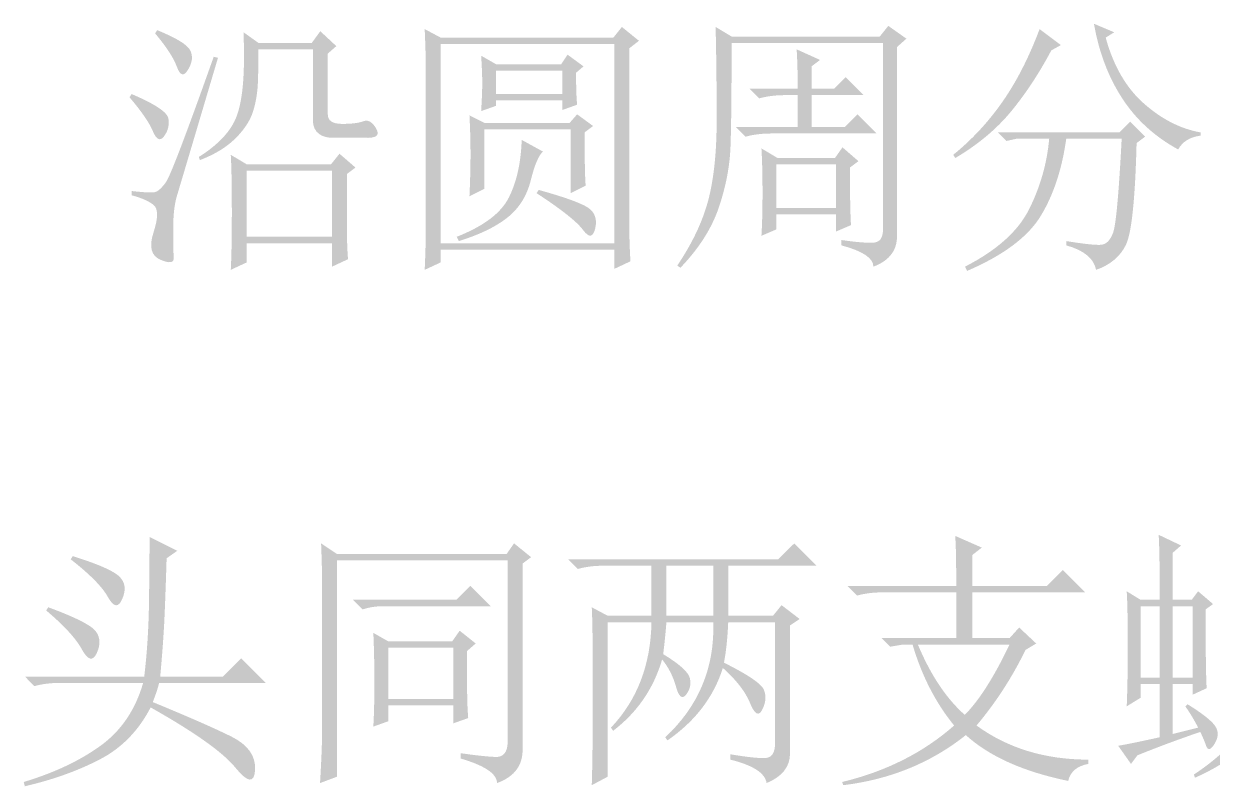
# Model space of a CAD drawing. Header units: millimetres. Extents: x 0 to 841, y 0 to 1189.
# Drawn here: x 462.12 to 496.84, y 73.55 to 95.84 of the extents above; entities that cross this region are included whole.
import ezdxf

# ---------------------------------------------------------------- set-up
doc = ezdxf.new("R2010")
doc.units = ezdxf.units.MM
doc.layers.add('C00-00-00', color=7, linetype='Continuous')

msp = doc.modelspace()

# ---------------------------------------------------------------- hatches: boundary and pattern name
at = {"layer": 'C00-00-00'}
h = msp.add_hatch(color=256, dxfattribs=at)
edge = h.paths.add_edge_path(flags=0)
edge.add_spline(control_points=[(491.796605, 95.686193), (491.796605, 95.686193), (492.419479, 95.219314), (492.419479, 95.219314), (492.419479, 95.219314), (492.139461, 95.06332), (492.139461, 95.06332), (491.786132, 94.398554), (491.396974, 93.8071), (490.971436, 93.287855), (490.545898, 92.768611), (490.000746, 92.312204), (489.336532, 91.918085), (489.336532, 91.918085), (489.274244, 92.011241), (489.274244, 92.011241), (489.813884, 92.447252), (490.291236, 92.960985), (490.706853, 93.55299), (491.121918, 94.144444), (491.485169, 94.855512), (491.796605, 95.686193), (491.796605, 95.686193), (491.796605, 95.686193), (491.796605, 95.686193)], knot_values=[0, 0, 0, 0, 1, 1, 1, 2, 2, 2, 3, 3, 3, 4, 4, 4, 5, 5, 5, 6, 6, 6, 7, 7, 7, 8, 8, 8, 8], degree=3, periodic=1)
edge = h.paths.add_edge_path(flags=0)
edge.add_spline(control_points=[(493.976662, 95.593038), (493.976662, 95.593038), (493.727512, 95.437044), (493.727512, 95.437044), (493.955716, 94.606362), (494.32944, 93.962543), (494.848684, 93.506137), (495.367929, 93.049179), (495.918042, 92.769162), (496.499574, 92.665533), (496.499574, 92.665533), (496.499574, 92.571827), (496.499574, 92.571827), (496.187586, 92.529934), (495.969856, 92.395438), (495.845282, 92.167235), (495.160121, 92.540959), (494.614969, 93.039257), (494.210377, 93.66213), (493.805234, 94.285004), (493.530177, 95.011505), (493.385208, 95.842187), (493.385208, 95.842187), (493.976662, 95.593038), (493.976662, 95.593038)], knot_values=[0, 0, 0, 0, 1, 1, 1, 2, 2, 2, 3, 3, 3, 4, 4, 4, 5, 5, 5, 6, 6, 6, 7, 7, 7, 8, 8, 8, 8], degree=3, periodic=1)
edge = h.paths.add_edge_path(flags=0)
edge.add_spline(control_points=[(490.582278, 92.665533), (490.582278, 92.665533), (494.132656, 92.665533), (494.132656, 92.665533), (494.132656, 92.665533), (494.444092, 92.97697), (494.444092, 92.97697), (494.444092, 92.97697), (494.880104, 92.540959), (494.880104, 92.540959), (494.880104, 92.540959), (494.630954, 92.354097), (494.630954, 92.354097), (494.589062, 90.71368), (494.485433, 89.722044), (494.319518, 89.379739), (494.153051, 89.036883), (493.86256, 88.793246), (493.447495, 88.647725), (493.384657, 88.980108), (493.094166, 89.218784), (492.575473, 89.363754), (492.575473, 89.363754), (492.575473, 89.48888), (492.575473, 89.48888), (493.094166, 89.405095), (493.43151, 89.369266), (493.587504, 89.379739), (493.742946, 89.390212), (493.86256, 89.509275), (493.945794, 89.737478), (494.028476, 89.965681), (494.11171, 90.879596), (494.194943, 92.478671), (494.194943, 92.478671), (492.575473, 92.478671), (492.575473, 92.478671), (492.450898, 91.585703), (492.201749, 90.832742), (491.828025, 90.220342), (491.454301, 89.607391), (490.737721, 89.073263), (489.678836, 88.616306), (489.678836, 88.616306), (489.616549, 88.74088), (489.616549, 88.74088), (490.550859, 89.218784), (491.178693, 89.784331), (491.500603, 90.438624), (491.822512, 91.092365), (492.014335, 91.772564), (492.077174, 92.478671), (492.077174, 92.478671), (491.111445, 92.478671), (491.111445, 92.478671), (491.111445, 92.478671), (490.831427, 92.416384), (490.831427, 92.416384), (490.831427, 92.416384), (490.582278, 92.665533), (490.582278, 92.665533)], knot_values=[0, 0, 0, 0, 1, 1, 1, 2, 2, 2, 3, 3, 3, 4, 4, 4, 5, 5, 5, 6, 6, 6, 7, 7, 7, 8, 8, 8, 9, 9, 9, 10, 10, 10, 11, 11, 11, 12, 12, 12, 13, 13, 13, 14, 14, 14, 15, 15, 15, 16, 16, 16, 17, 17, 17, 18, 18, 18, 19, 19, 19, 20, 20, 20, 20], degree=3, periodic=1)
h = msp.add_hatch(color=256, dxfattribs=at)
edge = h.paths.add_edge_path(flags=0)
edge.add_spline(control_points=[(468.63476, 91.544361), (468.63476, 91.544361), (468.63476, 89.613454), (468.63476, 89.613454), (468.63476, 89.613454), (471.126253, 89.613454), (471.126253, 89.613454), (471.126253, 89.613454), (471.126253, 91.544361), (471.126253, 91.544361), (471.126253, 91.544361), (468.63476, 91.544361), (468.63476, 91.544361)], knot_values=[0, 0, 0, 0, 1, 1, 1, 2, 2, 2, 3, 3, 3, 4, 4, 4, 4], degree=3, periodic=1)
edge = h.paths.add_edge_path(flags=0)
edge.add_spline(control_points=[(471.001678, 93.1947), (471.001678, 93.007838), (471.141687, 92.914683), (471.421704, 92.914683), (471.701722, 92.914683), (471.90953, 92.94059), (472.044578, 92.992404), (472.179625, 93.044218), (472.3042, 92.971458), (472.418302, 92.774123), (472.532403, 92.576788), (472.413341, 92.488593), (472.060563, 92.509539), (472.060563, 92.509539), (471.063966, 92.509539), (471.063966, 92.509539), (470.710637, 92.55088), (470.544721, 92.748216), (470.565667, 93.101545), (470.565667, 93.101545), (470.565667, 95.094739), (470.565667, 95.094739), (470.565667, 95.094739), (468.977065, 95.094739), (468.977065, 95.094739), (468.977065, 94.782751), (468.971552, 94.471314), (468.961631, 94.159878), (468.951157, 93.848441), (468.904304, 93.557951), (468.821622, 93.287855), (468.738388, 93.01776), (468.56696, 92.753176), (468.307338, 92.494105), (468.047716, 92.234483), (467.699899, 92.021714), (467.264439, 91.855798), (467.264439, 91.855798), (467.233019, 91.948953), (467.233019, 91.948953), (467.503115, 92.114869), (467.736279, 92.301731), (467.933614, 92.509539), (468.130949, 92.716796), (468.270958, 92.940038), (468.354191, 93.179266), (468.436874, 93.417942), (468.4942, 93.724418), (468.525619, 94.098142), (468.556487, 94.471866), (468.561999, 94.970164), (468.541053, 95.593038), (468.541053, 95.593038), (468.977065, 95.281601), (468.977065, 95.281601), (468.977065, 95.281601), (470.534248, 95.281601), (470.534248, 95.281601), (470.534248, 95.281601), (470.783397, 95.623906), (470.783397, 95.623906), (470.783397, 95.623906), (471.250828, 95.187894), (471.250828, 95.187894), (471.250828, 95.187894), (471.001678, 94.970164), (471.001678, 94.970164), (471.001678, 94.970164), (471.001678, 93.1947), (471.001678, 93.1947)], knot_values=[0, 0, 0, 0, 1, 1, 1, 2, 2, 2, 3, 3, 3, 4, 4, 4, 5, 5, 5, 6, 6, 6, 7, 7, 7, 8, 8, 8, 9, 9, 9, 10, 10, 10, 11, 11, 11, 12, 12, 12, 13, 13, 13, 14, 14, 14, 15, 15, 15, 16, 16, 16, 17, 17, 17, 18, 18, 18, 19, 19, 19, 20, 20, 20, 21, 21, 21, 22, 22, 22, 23, 23, 23, 23], degree=3, periodic=1)
edge = h.paths.add_edge_path(flags=0)
edge.add_spline(control_points=[(468.167329, 88.647725), (468.188275, 89.021449), (468.198749, 89.591957), (468.198749, 90.360351), (468.198749, 91.128745), (468.188275, 91.678858), (468.167329, 92.011241), (468.167329, 92.011241), (468.63476, 91.731223), (468.63476, 91.731223), (468.63476, 91.731223), (471.094834, 91.731223), (471.094834, 91.731223), (471.094834, 91.731223), (471.343983, 92.04266), (471.343983, 92.04266), (471.343983, 92.04266), (471.811413, 91.637517), (471.811413, 91.637517), (471.811413, 91.637517), (471.562264, 91.450655), (471.562264, 91.450655), (471.562264, 91.450655), (471.562264, 89.831184), (471.562264, 89.831184), (471.562264, 89.498801), (471.572186, 89.208311), (471.593132, 88.959162), (471.593132, 88.959162), (471.126253, 88.74088), (471.126253, 88.74088), (471.126253, 88.74088), (471.126253, 89.426592), (471.126253, 89.426592), (471.126253, 89.426592), (468.63476, 89.426592), (468.63476, 89.426592), (468.63476, 89.426592), (468.63476, 88.865455), (468.63476, 88.865455), (468.63476, 88.865455), (468.167329, 88.647725), (468.167329, 88.647725)], knot_values=[0, 0, 0, 0, 1, 1, 1, 2, 2, 2, 3, 3, 3, 4, 4, 4, 5, 5, 5, 6, 6, 6, 7, 7, 7, 8, 8, 8, 9, 9, 9, 10, 10, 10, 11, 11, 11, 12, 12, 12, 13, 13, 13, 14, 14, 14, 14], degree=3, periodic=1)
edge = h.paths.add_edge_path(flags=0)
edge.add_spline(control_points=[(467.793605, 94.84559), (467.067104, 92.395438), (466.667473, 91.051024), (466.594712, 90.812347), (466.521952, 90.57312), (466.485571, 90.25121), (466.485571, 89.846618), (466.485571, 89.441475), (466.490532, 89.161458), (466.501006, 89.006015), (466.511479, 88.850572), (466.381943, 88.829626), (466.111848, 88.943728), (465.841752, 89.057829), (465.774504, 89.322413), (465.909552, 89.737478), (466.044048, 90.153094), (466.04956, 90.417677), (465.924986, 90.531779), (465.800411, 90.64588), (465.58213, 90.744548), (465.271244, 90.827782), (465.271244, 90.827782), (465.271244, 90.952356), (465.271244, 90.952356), (465.644968, 90.910464), (465.873171, 90.899991), (465.956405, 90.920937), (466.039087, 90.941883), (466.143267, 91.035038), (466.267841, 91.201505), (466.392416, 91.367421), (466.859295, 92.592222), (467.669031, 94.876458), (467.669031, 94.876458), (467.793605, 94.84559), (467.793605, 94.84559)], knot_values=[0, 0, 0, 0, 1, 1, 1, 2, 2, 2, 3, 3, 3, 4, 4, 4, 5, 5, 5, 6, 6, 6, 7, 7, 7, 8, 8, 8, 9, 9, 9, 10, 10, 10, 11, 11, 11, 12, 12, 12, 12], degree=3, periodic=1)
edge = h.paths.add_edge_path(flags=0)
edge.add_spline(control_points=[(465.271244, 93.786705), (465.955854, 93.495663), (466.314144, 93.256987), (466.345563, 93.070125), (466.376431, 92.883263), (466.33509, 92.711835), (466.220988, 92.556393), (466.106335, 92.400399), (465.997195, 92.447252), (465.893566, 92.696401), (465.789938, 92.945551), (465.561735, 93.277382), (465.208957, 93.692999), (465.208957, 93.692999), (465.271244, 93.786705), (465.271244, 93.786705)], knot_values=[0, 0, 0, 0, 1, 1, 1, 2, 2, 2, 3, 3, 3, 4, 4, 4, 5, 5, 5, 5], degree=3, periodic=1)
edge = h.paths.add_edge_path(flags=0)
edge.add_spline(control_points=[(466.018692, 95.655325), (466.578727, 95.426571), (466.900637, 95.229235), (466.98387, 95.06332), (467.066552, 94.896853), (467.046157, 94.709991), (466.921583, 94.502734), (466.797008, 94.294926), (466.687867, 94.320833), (466.594712, 94.580455), (466.501006, 94.840078), (466.288236, 95.166948), (465.956405, 95.561618), (465.956405, 95.561618), (466.018692, 95.655325), (466.018692, 95.655325)], knot_values=[0, 0, 0, 0, 1, 1, 1, 2, 2, 2, 3, 3, 3, 4, 4, 4, 5, 5, 5, 5], degree=3, periodic=1)
h = msp.add_hatch(color=256, dxfattribs=at)
edge = h.paths.add_edge_path(flags=0)
edge.add_spline(control_points=[(475.483169, 93.288407), (475.504115, 93.66213), (475.514588, 93.937187), (475.514588, 94.113576), (475.514588, 94.289965), (475.504115, 94.554548), (475.483169, 94.907877), (475.483169, 94.907877), (475.91918, 94.658728), (475.91918, 94.658728), (475.91918, 94.658728), (477.819219, 94.658728), (477.819219, 94.658728), (477.819219, 94.658728), (478.006081, 94.938745), (478.006081, 94.938745), (478.006081, 94.938745), (478.47296, 94.59644), (478.47296, 94.59644), (478.47296, 94.59644), (478.25523, 94.409578), (478.25523, 94.409578), (478.25523, 93.993962), (478.265152, 93.682525), (478.286098, 93.475268), (478.286098, 93.475268), (477.850087, 93.319275), (477.850087, 93.319275), (477.850087, 93.319275), (477.850087, 93.599843), (477.850087, 93.599843), (477.850087, 93.599843), (475.91918, 93.599843), (475.91918, 93.599843), (475.91918, 93.599843), (475.91918, 93.443849), (475.91918, 93.443849), (475.91918, 93.443849), (475.483169, 93.288407), (475.483169, 93.288407)], knot_values=[0, 0, 0, 0, 1, 1, 1, 2, 2, 2, 3, 3, 3, 4, 4, 4, 5, 5, 5, 6, 6, 6, 7, 7, 7, 8, 8, 8, 9, 9, 9, 10, 10, 10, 11, 11, 11, 12, 12, 12, 13, 13, 13, 13], degree=3, periodic=1)
edge = h.paths.add_edge_path(flags=0)
edge.add_spline(control_points=[(475.140864, 93.163832), (475.140864, 93.163832), (475.576875, 92.945551), (475.576875, 92.945551), (475.576875, 92.945551), (478.068368, 92.945551), (478.068368, 92.945551), (478.068368, 92.945551), (478.286098, 93.1947), (478.286098, 93.1947), (478.286098, 93.1947), (478.753529, 92.852395), (478.753529, 92.852395), (478.753529, 92.852395), (478.50438, 92.665533), (478.50438, 92.665533), (478.50438, 91.897139), (478.514302, 91.377894), (478.535248, 91.10835), (478.535248, 91.10835), (478.099236, 90.890069), (478.099236, 90.890069), (478.099236, 90.890069), (478.099236, 92.758689), (478.099236, 92.758689), (478.099236, 92.758689), (475.576875, 92.758689), (475.576875, 92.758689), (475.576875, 92.758689), (475.576875, 91.014643), (475.576875, 91.014643), (475.576875, 91.014643), (475.140864, 90.796913), (475.140864, 90.796913), (475.161259, 91.25332), (475.171732, 91.663424), (475.171732, 92.026675), (475.171732, 92.389926), (475.161259, 92.769162), (475.140864, 93.163832), (475.140864, 93.163832), (475.140864, 93.163832), (475.140864, 93.163832)], knot_values=[0, 0, 0, 0, 1, 1, 1, 2, 2, 2, 3, 3, 3, 4, 4, 4, 5, 5, 5, 6, 6, 6, 7, 7, 7, 8, 8, 8, 9, 9, 9, 10, 10, 10, 11, 11, 11, 12, 12, 12, 13, 13, 13, 14, 14, 14, 14], degree=3, periodic=1)
edge = h.paths.add_edge_path(flags=0)
edge.add_spline(control_points=[(476.666628, 92.447252), (476.666628, 92.447252), (477.289501, 92.104947), (477.289501, 92.104947), (477.164927, 92.000768), (477.045313, 91.720199), (476.931211, 91.263793), (476.81711, 90.806835), (476.588907, 90.443584), (476.246051, 90.173489), (475.903195, 89.903393), (475.431354, 89.67519), (474.829427, 89.48888), (474.829427, 89.48888), (474.76714, 89.613454), (474.76714, 89.613454), (475.555929, 89.92434), (476.064701, 90.308537), (476.292904, 90.765494), (476.521107, 91.2219), (476.645682, 91.782486), (476.666628, 92.447252), (476.666628, 92.447252), (476.666628, 92.447252), (476.666628, 92.447252)], knot_values=[0, 0, 0, 0, 1, 1, 1, 2, 2, 2, 3, 3, 3, 4, 4, 4, 5, 5, 5, 6, 6, 6, 7, 7, 7, 8, 8, 8, 8], degree=3, periodic=1)
edge = h.paths.add_edge_path(flags=0)
edge.add_spline(control_points=[(477.164927, 90.983775), (477.912374, 90.775967), (478.389727, 90.604539), (478.597535, 90.469492), (478.804792, 90.334444), (478.877552, 90.132148), (478.815265, 89.862052), (478.752978, 89.591957), (478.633915, 89.576523), (478.457526, 89.81575), (478.281137, 90.054426), (477.829141, 90.412716), (477.102639, 90.890069), (477.102639, 90.890069), (477.164927, 90.983775), (477.164927, 90.983775)], knot_values=[0, 0, 0, 0, 1, 1, 1, 2, 2, 2, 3, 3, 3, 4, 4, 4, 5, 5, 5, 5], degree=3, periodic=1)
edge = h.paths.add_edge_path(flags=0)
edge.add_spline(control_points=[(475.91918, 94.471866), (475.91918, 94.471866), (475.91918, 93.786705), (475.91918, 93.786705), (475.91918, 93.786705), (477.850087, 93.786705), (477.850087, 93.786705), (477.850087, 93.786705), (477.850087, 94.471866), (477.850087, 94.471866), (477.850087, 94.471866), (475.91918, 94.471866), (475.91918, 94.471866)], knot_values=[0, 0, 0, 0, 1, 1, 1, 2, 2, 2, 3, 3, 3, 4, 4, 4, 4], degree=3, periodic=1)
edge = h.paths.add_edge_path(flags=0)
edge.add_spline(control_points=[(473.83283, 88.647725), (473.853225, 89.104683), (473.863698, 89.467933), (473.863698, 89.738029), (473.863698, 89.738029), (473.863698, 94.627308), (473.863698, 94.627308), (473.863698, 94.876458), (473.853225, 95.229235), (473.83283, 95.686193), (473.83283, 95.686193), (474.29971, 95.437044), (474.29971, 95.437044), (474.29971, 95.437044), (479.344983, 95.437044), (479.344983, 95.437044), (479.344983, 95.437044), (479.594132, 95.74848), (479.594132, 95.74848), (479.594132, 95.74848), (480.092431, 95.343888), (480.092431, 95.343888), (480.092431, 95.343888), (479.812413, 95.125607), (479.812413, 95.125607), (479.812413, 95.125607), (479.812413, 89.831184), (479.812413, 89.831184), (479.812413, 89.582035), (479.822335, 89.270598), (479.843282, 88.896874), (479.843282, 88.896874), (479.376402, 88.678593), (479.376402, 88.678593), (479.376402, 88.678593), (479.376402, 89.239179), (479.376402, 89.239179), (479.376402, 89.239179), (474.29971, 89.239179), (474.29971, 89.239179), (474.29971, 89.239179), (474.29971, 88.865455), (474.29971, 88.865455), (474.29971, 88.865455), (473.83283, 88.647725), (473.83283, 88.647725)], knot_values=[0, 0, 0, 0, 1, 1, 1, 2, 2, 2, 3, 3, 3, 4, 4, 4, 5, 5, 5, 6, 6, 6, 7, 7, 7, 8, 8, 8, 9, 9, 9, 10, 10, 10, 11, 11, 11, 12, 12, 12, 13, 13, 13, 14, 14, 14, 15, 15, 15, 15], degree=3, periodic=1)
edge = h.paths.add_edge_path(flags=0)
edge.add_spline(control_points=[(474.29971, 95.250182), (474.29971, 95.250182), (474.29971, 89.426592), (474.29971, 89.426592), (474.29971, 89.426592), (479.376402, 89.426592), (479.376402, 89.426592), (479.376402, 89.426592), (479.376402, 95.250182), (479.376402, 95.250182), (479.376402, 95.250182), (474.29971, 95.250182), (474.29971, 95.250182)], knot_values=[0, 0, 0, 0, 1, 1, 1, 2, 2, 2, 3, 3, 3, 4, 4, 4, 4], degree=3, periodic=1)
h = msp.add_hatch(color=256, dxfattribs=at)
edge = h.paths.add_edge_path(flags=0)
edge.add_spline(control_points=[(481.210957, 88.7723), (481.646417, 89.416119), (481.947381, 90.049466), (482.113848, 90.672339), (482.279763, 91.295212), (482.362997, 92.084001), (482.362997, 93.039257), (482.362997, 93.993962), (482.352524, 94.897404), (482.332129, 95.74848), (482.332129, 95.74848), (482.799008, 95.468463), (482.799008, 95.468463), (482.799008, 95.468463), (487.128253, 95.468463), (487.128253, 95.468463), (487.128253, 95.468463), (487.377402, 95.7799), (487.377402, 95.7799), (487.377402, 95.7799), (487.906569, 95.406176), (487.906569, 95.406176), (487.906569, 95.406176), (487.626552, 95.157026), (487.626552, 95.157026), (487.626552, 95.157026), (487.626552, 89.738029), (487.626552, 89.738029), (487.667893, 89.260676), (487.43969, 88.928294), (486.941391, 88.74088), (486.941391, 88.99003), (486.629954, 89.197838), (486.007081, 89.363754), (486.007081, 89.363754), (486.007081, 89.519748), (486.007081, 89.519748), (486.442541, 89.45746), (486.753978, 89.431553), (486.94084, 89.442026), (487.127702, 89.451948), (487.221408, 89.582035), (487.221408, 89.831184), (487.221408, 89.831184), (487.221408, 95.281601), (487.221408, 95.281601), (487.221408, 95.281601), (482.799008, 95.281601), (482.799008, 95.281601), (482.799008, 93.848441), (482.788535, 92.841371), (482.767589, 92.26039), (482.746643, 91.678858), (482.632541, 91.081892), (482.425284, 90.469492), (482.217476, 89.857091), (481.843752, 89.27115), (481.304112, 88.710012), (481.304112, 88.710012), (481.210957, 88.7723), (481.210957, 88.7723)], knot_values=[0, 0, 0, 0, 1, 1, 1, 2, 2, 2, 3, 3, 3, 4, 4, 4, 5, 5, 5, 6, 6, 6, 7, 7, 7, 8, 8, 8, 9, 9, 9, 10, 10, 10, 11, 11, 11, 12, 12, 12, 13, 13, 13, 14, 14, 14, 15, 15, 15, 16, 16, 16, 17, 17, 17, 18, 18, 18, 19, 19, 19, 20, 20, 20, 20], degree=3, periodic=1)
edge = h.paths.add_edge_path(flags=0)
edge.add_spline(control_points=[(484.729915, 93.942148), (484.729915, 94.4195), (484.719442, 94.803697), (484.699047, 95.094739), (484.699047, 95.094739), (485.384208, 94.783302), (485.384208, 94.783302), (485.384208, 94.783302), (485.135058, 94.59644), (485.135058, 94.59644), (485.135058, 94.59644), (485.135058, 93.942148), (485.135058, 93.942148), (485.135058, 93.942148), (485.7888, 93.942148), (485.7888, 93.942148), (485.7888, 93.942148), (486.131656, 94.285004), (486.131656, 94.285004), (486.131656, 94.285004), (486.660822, 93.755286), (486.660822, 93.755286), (486.660822, 93.755286), (485.135058, 93.755286), (485.135058, 93.755286), (485.135058, 93.755286), (485.135058, 92.820976), (485.135058, 92.820976), (485.135058, 92.820976), (486.100236, 92.820976), (486.100236, 92.820976), (486.100236, 92.820976), (486.47396, 93.1947), (486.47396, 93.1947), (486.47396, 93.1947), (487.034546, 92.634114), (487.034546, 92.634114), (487.034546, 92.634114), (483.951599, 92.634114), (483.951599, 92.634114), (483.681504, 92.634114), (483.432354, 92.602695), (483.204151, 92.540959), (483.204151, 92.540959), (482.923583, 92.820976), (482.923583, 92.820976), (482.923583, 92.820976), (484.729915, 92.820976), (484.729915, 92.820976), (484.729915, 92.820976), (484.729915, 93.755286), (484.729915, 93.755286), (484.729915, 93.755286), (484.356191, 93.755286), (484.356191, 93.755286), (484.086096, 93.755286), (483.836946, 93.723867), (483.608743, 93.66213), (483.608743, 93.66213), (483.328726, 93.942148), (483.328726, 93.942148), (483.328726, 93.942148), (484.729915, 93.942148), (484.729915, 93.942148)], knot_values=[0, 0, 0, 0, 1, 1, 1, 2, 2, 2, 3, 3, 3, 4, 4, 4, 5, 5, 5, 6, 6, 6, 7, 7, 7, 8, 8, 8, 9, 9, 9, 10, 10, 10, 11, 11, 11, 12, 12, 12, 13, 13, 13, 14, 14, 14, 15, 15, 15, 16, 16, 16, 17, 17, 17, 18, 18, 18, 19, 19, 19, 20, 20, 20, 21, 21, 21, 21], degree=3, periodic=1)
edge = h.paths.add_edge_path(flags=0)
edge.add_spline(control_points=[(483.671031, 89.644322), (483.691977, 89.976154), (483.70245, 90.396731), (483.70245, 90.905503), (483.70245, 91.414275), (483.691977, 91.845325), (483.671031, 92.198103), (483.671031, 92.198103), (484.138461, 91.918085), (484.138461, 91.918085), (484.138461, 91.918085), (485.820219, 91.918085), (485.820219, 91.918085), (485.820219, 91.918085), (486.037949, 92.229522), (486.037949, 92.229522), (486.037949, 92.229522), (486.50538, 91.824379), (486.50538, 91.824379), (486.50538, 91.824379), (486.25623, 91.637517), (486.25623, 91.637517), (486.25623, 90.848176), (486.266152, 90.287591), (486.287098, 89.955759), (486.287098, 89.955759), (485.851087, 89.768897), (485.851087, 89.768897), (485.851087, 89.768897), (485.851087, 90.267196), (485.851087, 90.267196), (485.851087, 90.267196), (484.107042, 90.267196), (484.107042, 90.267196), (484.107042, 90.267196), (484.107042, 89.831184), (484.107042, 89.831184), (484.107042, 89.831184), (483.671031, 89.644322), (483.671031, 89.644322)], knot_values=[0, 0, 0, 0, 1, 1, 1, 2, 2, 2, 3, 3, 3, 4, 4, 4, 5, 5, 5, 6, 6, 6, 7, 7, 7, 8, 8, 8, 9, 9, 9, 10, 10, 10, 11, 11, 11, 12, 12, 12, 13, 13, 13, 13], degree=3, periodic=1)
edge = h.paths.add_edge_path(flags=0)
edge.add_spline(control_points=[(484.107042, 91.731223), (484.107042, 91.731223), (484.107042, 90.454058), (484.107042, 90.454058), (484.107042, 90.454058), (485.851087, 90.454058), (485.851087, 90.454058), (485.851087, 90.454058), (485.851087, 91.731223), (485.851087, 91.731223), (485.851087, 91.731223), (484.107042, 91.731223), (484.107042, 91.731223)], knot_values=[0, 0, 0, 0, 1, 1, 1, 2, 2, 2, 3, 3, 3, 4, 4, 4, 4], degree=3, periodic=1)
h = msp.add_hatch(color=256, dxfattribs=at)
edge = h.paths.add_edge_path(flags=0)
edge.add_spline(control_points=[(500.508769, 76.167626), (500.176386, 76.125734), (499.771243, 76.084393), (499.293891, 76.043052), (499.293891, 76.043052), (499.293891, 74.329875), (499.293891, 74.329875), (499.314837, 73.956151), (499.117502, 73.707001), (498.702437, 73.582427), (498.68149, 73.873468), (498.400922, 74.080725), (497.861282, 74.2053), (497.861282, 74.2053), (497.861282, 74.329875), (497.861282, 74.329875), (498.255952, 74.288534), (498.531009, 74.267587), (498.686451, 74.267587), (498.841894, 74.267587), (498.920167, 74.340348), (498.920167, 74.485869), (498.920167, 74.485869), (498.920167, 76.012184), (498.920167, 76.012184), (498.50455, 75.970291), (498.099958, 75.908004), (497.705839, 75.825322), (497.705839, 75.825322), (497.45669, 75.669328), (497.45669, 75.669328), (497.45669, 75.669328), (497.176122, 76.229914), (497.176122, 76.229914), (497.342037, 76.229914), (497.622055, 76.312596), (498.016725, 76.479063), (498.411395, 76.644979), (498.795592, 76.852787), (499.169316, 77.101936), (498.130826, 76.977362), (497.591187, 76.86326), (497.549846, 76.759632), (497.549846, 76.759632), (497.300696, 77.25793), (497.300696, 77.25793), (497.487558, 77.299271), (497.689854, 77.4029), (497.908135, 77.569367), (498.125865, 77.735283), (498.349108, 77.963486), (498.577862, 78.254528), (498.577862, 78.254528), (497.612133, 78.254528), (497.612133, 78.254528), (497.612133, 78.254528), (497.612133, 78.036246), (497.612133, 78.036246), (497.612133, 78.036246), (497.207541, 77.849384), (497.207541, 77.849384), (497.227936, 78.285396), (497.238409, 78.73188), (497.238409, 79.188837), (497.238409, 79.645244), (497.227936, 80.091728), (497.207541, 80.527739), (497.207541, 80.527739), (497.612133, 80.27859), (497.612133, 80.27859), (497.612133, 80.27859), (500.352775, 80.27859), (500.352775, 80.27859), (500.352775, 80.27859), (500.571056, 80.527739), (500.571056, 80.527739), (500.571056, 80.527739), (501.007068, 80.185435), (501.007068, 80.185435), (501.007068, 80.185435), (500.788786, 79.998573), (500.788786, 79.998573), (500.788786, 79.12655), (500.79926, 78.513599), (500.820206, 78.160821), (500.820206, 78.160821), (500.415063, 77.973959), (500.415063, 77.973959), (500.415063, 77.973959), (500.415063, 78.254528), (500.415063, 78.254528), (500.415063, 78.254528), (498.889299, 78.254528), (498.889299, 78.254528), (498.889299, 78.254528), (499.200735, 78.005378), (499.200735, 78.005378), (499.200735, 78.005378), (498.889299, 77.943091), (498.889299, 77.943091), (498.473682, 77.652049), (498.099958, 77.413373), (497.768127, 77.226511), (498.037671, 77.226511), (498.556916, 77.226511), (499.32531, 77.226511), (499.636195, 77.454714), (499.86495, 77.662522), (500.010471, 77.849384), (500.010471, 77.849384), (500.508769, 77.351086), (500.508769, 77.351086), (500.508769, 77.351086), (500.197333, 77.320218), (500.197333, 77.320218), (499.407992, 76.883655), (498.640149, 76.520404), (497.892701, 76.229914), (498.245479, 76.25086), (499.086083, 76.281728), (500.415063, 76.32362), (500.290488, 76.489536), (500.15544, 76.655452), (500.010471, 76.821919), (500.010471, 76.821919), (500.072758, 76.884206), (500.072758, 76.884206), (500.591451, 76.614111), (500.897376, 76.400791), (500.991083, 76.245348), (501.084789, 76.089905), (501.074316, 75.923438), (500.960214, 75.747049), (500.845562, 75.57066), (500.762879, 75.560187), (500.711065, 75.716181), (500.659251, 75.871624), (500.591451, 76.022106), (500.508769, 76.167626), (500.508769, 76.167626), (500.508769, 76.167626), (500.508769, 76.167626)], knot_values=[0, 0, 0, 0, 1, 1, 1, 2, 2, 2, 3, 3, 3, 4, 4, 4, 5, 5, 5, 6, 6, 6, 7, 7, 7, 8, 8, 8, 9, 9, 9, 10, 10, 10, 11, 11, 11, 12, 12, 12, 13, 13, 13, 14, 14, 14, 15, 15, 15, 16, 16, 16, 17, 17, 17, 18, 18, 18, 19, 19, 19, 20, 20, 20, 21, 21, 21, 22, 22, 22, 23, 23, 23, 24, 24, 24, 25, 25, 25, 26, 26, 26, 27, 27, 27, 28, 28, 28, 29, 29, 29, 30, 30, 30, 31, 31, 31, 32, 32, 32, 33, 33, 33, 34, 34, 34, 35, 35, 35, 36, 36, 36, 37, 37, 37, 38, 38, 38, 39, 39, 39, 40, 40, 40, 41, 41, 41, 42, 42, 42, 43, 43, 43, 44, 44, 44, 45, 45, 45, 46, 46, 46, 47, 47, 47, 47], degree=3, periodic=1)
edge = h.paths.add_edge_path(flags=0)
edge.add_spline(control_points=[(497.612133, 80.091728), (497.612133, 80.091728), (497.612133, 79.34428), (497.612133, 79.34428), (497.612133, 79.34428), (498.827011, 79.34428), (498.827011, 79.34428), (498.827011, 79.34428), (498.827011, 80.091728), (498.827011, 80.091728), (498.827011, 80.091728), (497.612133, 80.091728), (497.612133, 80.091728)], knot_values=[0, 0, 0, 0, 1, 1, 1, 2, 2, 2, 3, 3, 3, 4, 4, 4, 4], degree=3, periodic=1)
edge = h.paths.add_edge_path(flags=0)
edge.add_spline(control_points=[(499.200735, 80.091728), (499.200735, 80.091728), (499.200735, 79.34428), (499.200735, 79.34428), (499.200735, 79.34428), (500.415063, 79.34428), (500.415063, 79.34428), (500.415063, 79.34428), (500.415063, 80.091728), (500.415063, 80.091728), (500.415063, 80.091728), (499.200735, 80.091728), (499.200735, 80.091728)], knot_values=[0, 0, 0, 0, 1, 1, 1, 2, 2, 2, 3, 3, 3, 4, 4, 4, 4], degree=3, periodic=1)
edge = h.paths.add_edge_path(flags=0)
edge.add_spline(control_points=[(497.612133, 79.157418), (497.612133, 79.157418), (497.612133, 78.441389), (497.612133, 78.441389), (497.612133, 78.441389), (498.827011, 78.441389), (498.827011, 78.441389), (498.827011, 78.441389), (498.827011, 79.157418), (498.827011, 79.157418), (498.827011, 79.157418), (497.612133, 79.157418), (497.612133, 79.157418)], knot_values=[0, 0, 0, 0, 1, 1, 1, 2, 2, 2, 3, 3, 3, 4, 4, 4, 4], degree=3, periodic=1)
edge = h.paths.add_edge_path(flags=0)
edge.add_spline(control_points=[(499.200735, 79.157418), (499.200735, 79.157418), (499.200735, 78.441389), (499.200735, 78.441389), (499.200735, 78.441389), (500.415063, 78.441389), (500.415063, 78.441389), (500.415063, 78.441389), (500.415063, 79.157418), (500.415063, 79.157418), (500.415063, 79.157418), (499.200735, 79.157418), (499.200735, 79.157418)], knot_values=[0, 0, 0, 0, 1, 1, 1, 2, 2, 2, 3, 3, 3, 4, 4, 4, 4], degree=3, periodic=1)
edge = h.paths.add_edge_path(flags=0)
edge.add_spline(control_points=[(498.204138, 75.015587), (497.581265, 74.475396), (496.958392, 74.070804), (496.335518, 73.800708), (496.335518, 73.800708), (496.304099, 73.893863), (496.304099, 73.893863), (497.030601, 74.371216), (497.60166, 74.932353), (498.017276, 75.576172), (498.017276, 75.576172), (498.515575, 75.108742), (498.515575, 75.108742), (498.515575, 75.108742), (498.204138, 75.015587), (498.204138, 75.015587)], knot_values=[0, 0, 0, 0, 1, 1, 1, 2, 2, 2, 3, 3, 3, 4, 4, 4, 5, 5, 5, 5], degree=3, periodic=1)
edge = h.paths.add_edge_path(flags=0)
edge.add_spline(control_points=[(499.729902, 75.544753), (500.394116, 75.21237), (500.809181, 74.95826), (500.975648, 74.781871), (501.141564, 74.605482), (501.167471, 74.387201), (501.05337, 74.12813), (500.939268, 73.868508), (500.804221, 73.909849), (500.648778, 74.252705), (500.492784, 74.595009), (500.165913, 74.99464), (499.667615, 75.451598), (499.667615, 75.451598), (499.729902, 75.544753), (499.729902, 75.544753)], knot_values=[0, 0, 0, 0, 1, 1, 1, 2, 2, 2, 3, 3, 3, 4, 4, 4, 5, 5, 5, 5], degree=3, periodic=1)
edge = h.paths.add_edge_path(flags=0)
edge.add_spline(control_points=[(495.681226, 75.077874), (495.681226, 75.077874), (496.428674, 75.264736), (496.428674, 75.264736), (496.325045, 75.471993), (496.200471, 75.679801), (496.05495, 75.887609), (496.05495, 75.887609), (496.117237, 75.949896), (496.117237, 75.949896), (496.553248, 75.679801), (496.823344, 75.466481), (496.926972, 75.311038), (497.030601, 75.155595), (497.02564, 74.984167), (496.911538, 74.797305), (496.796885, 74.610443), (496.714203, 74.589497), (496.662389, 74.735018), (496.610575, 74.880539), (496.553248, 75.015587), (496.490961, 75.140161), (495.826195, 74.911407), (495.213795, 74.683204), (494.65376, 74.455001), (494.65376, 74.455001), (494.466898, 74.2053), (494.466898, 74.2053), (494.466898, 74.2053), (494.093175, 74.735018), (494.093175, 74.735018), (494.342324, 74.776359), (494.746916, 74.859593), (495.307502, 74.984167), (495.307502, 74.984167), (495.307502, 76.54135), (495.307502, 76.54135), (495.307502, 76.54135), (494.746916, 76.54135), (494.746916, 76.54135), (494.746916, 76.54135), (494.746916, 76.136758), (494.746916, 76.136758), (494.746916, 76.136758), (494.342324, 75.887609), (494.342324, 75.887609), (494.362719, 76.364962), (494.373192, 76.961376), (494.373192, 77.677956), (494.373192, 78.394536), (494.362719, 78.918742), (494.342324, 79.251125), (494.342324, 79.251125), (494.746916, 79.001975), (494.746916, 79.001975), (494.746916, 79.001975), (495.307502, 79.001975), (495.307502, 79.001975), (495.307502, 79.894393), (495.297029, 80.527739), (495.276634, 80.901463), (495.276634, 80.901463), (495.930375, 80.590027), (495.930375, 80.590027), (495.930375, 80.590027), (495.681226, 80.372297), (495.681226, 80.372297), (495.681226, 80.372297), (495.681226, 79.001975), (495.681226, 79.001975), (495.681226, 79.001975), (496.241812, 79.001975), (496.241812, 79.001975), (496.241812, 79.001975), (496.428674, 79.251125), (496.428674, 79.251125), (496.428674, 79.251125), (496.864685, 78.877401), (496.864685, 78.877401), (496.864685, 78.877401), (496.646955, 78.721407), (496.646955, 78.721407), (496.646955, 77.537948), (496.656877, 76.769554), (496.677823, 76.416776), (496.677823, 76.416776), (496.273231, 76.229914), (496.273231, 76.229914), (496.273231, 76.229914), (496.273231, 76.54135), (496.273231, 76.54135), (496.273231, 76.54135), (495.681226, 76.54135), (495.681226, 76.54135), (495.681226, 76.54135), (495.681226, 75.077874), (495.681226, 75.077874)], knot_values=[0, 0, 0, 0, 1, 1, 1, 2, 2, 2, 3, 3, 3, 4, 4, 4, 5, 5, 5, 6, 6, 6, 7, 7, 7, 8, 8, 8, 9, 9, 9, 10, 10, 10, 11, 11, 11, 12, 12, 12, 13, 13, 13, 14, 14, 14, 15, 15, 15, 16, 16, 16, 17, 17, 17, 18, 18, 18, 19, 19, 19, 20, 20, 20, 21, 21, 21, 22, 22, 22, 23, 23, 23, 24, 24, 24, 25, 25, 25, 26, 26, 26, 27, 27, 27, 28, 28, 28, 29, 29, 29, 30, 30, 30, 31, 31, 31, 32, 32, 32, 32], degree=3, periodic=1)
edge = h.paths.add_edge_path(flags=0)
edge.add_spline(control_points=[(494.746916, 78.815113), (494.746916, 78.815113), (494.746916, 76.728212), (494.746916, 76.728212), (494.746916, 76.728212), (495.307502, 76.728212), (495.307502, 76.728212), (495.307502, 76.728212), (495.307502, 78.815113), (495.307502, 78.815113), (495.307502, 78.815113), (494.746916, 78.815113), (494.746916, 78.815113)], knot_values=[0, 0, 0, 0, 1, 1, 1, 2, 2, 2, 3, 3, 3, 4, 4, 4, 4], degree=3, periodic=1)
edge = h.paths.add_edge_path(flags=0)
edge.add_spline(control_points=[(495.681226, 78.815113), (495.681226, 78.815113), (495.681226, 76.728212), (495.681226, 76.728212), (495.681226, 76.728212), (496.273231, 76.728212), (496.273231, 76.728212), (496.273231, 76.728212), (496.273231, 78.815113), (496.273231, 78.815113), (496.273231, 78.815113), (495.681226, 78.815113), (495.681226, 78.815113)], knot_values=[0, 0, 0, 0, 1, 1, 1, 2, 2, 2, 3, 3, 3, 4, 4, 4, 4], degree=3, periodic=1)
h = msp.add_hatch(color=256, dxfattribs=at)
edge = h.paths.add_edge_path(flags=0)
edge.add_spline(control_points=[(463.552651, 80.27859), (464.279153, 80.050387), (464.731149, 79.853052), (464.907538, 79.687136), (465.083927, 79.520669), (465.114795, 79.302939), (465.000694, 79.032843), (464.886592, 78.762748), (464.746583, 78.778733), (464.580668, 79.079697), (464.414201, 79.38066), (464.05095, 79.748872), (463.490364, 80.185435), (463.490364, 80.185435), (463.552651, 80.27859), (463.552651, 80.27859)], knot_values=[0, 0, 0, 0, 1, 1, 1, 2, 2, 2, 3, 3, 3, 4, 4, 4, 5, 5, 5, 5], degree=3, periodic=1)
edge = h.paths.add_edge_path(flags=0)
edge.add_spline(control_points=[(462.836622, 78.783694), (463.625411, 78.492653), (464.08733, 78.259488), (464.222378, 78.0831), (464.356874, 77.906711), (464.367347, 77.693942), (464.253246, 77.444792), (464.139144, 77.195643), (463.993623, 77.231472), (463.817234, 77.553382), (463.640846, 77.875291), (463.293029, 78.253976), (462.774335, 78.690539), (462.774335, 78.690539), (462.836622, 78.783694), (462.836622, 78.783694)], knot_values=[0, 0, 0, 0, 1, 1, 1, 2, 2, 2, 3, 3, 3, 4, 4, 4, 5, 5, 5, 5], degree=3, periodic=1)
edge = h.paths.add_edge_path(flags=0)
edge.add_spline(control_points=[(466.60473, 80.434584), (466.60473, 80.434584), (466.293293, 80.216303), (466.293293, 80.216303), (466.272347, 79.531142), (466.251952, 78.955122), (466.231006, 78.487692), (466.21006, 78.020261), (466.168719, 77.444241), (466.106431, 76.759632), (466.106431, 76.759632), (467.944183, 76.759632), (467.944183, 76.759632), (467.944183, 76.759632), (468.47335, 77.288798), (468.47335, 77.288798), (468.47335, 77.288798), (469.18993, 76.57277), (469.18993, 76.57277), (469.18993, 76.57277), (466.075563, 76.57277), (466.075563, 76.57277), (466.033671, 76.406303), (465.971384, 76.219441), (465.888701, 76.012184), (466.947035, 75.575621), (467.715429, 75.238278), (468.192781, 74.999601), (468.670134, 74.760925), (468.898888, 74.439015), (468.877942, 74.034423), (468.856996, 73.629831), (468.665173, 73.650226), (468.301922, 74.096711), (467.938671, 74.543195), (467.113502, 75.129688), (465.826414, 75.85619), (465.473085, 75.171029), (464.974786, 74.662258), (464.330967, 74.330426), (463.687148, 73.998043), (462.960646, 73.738421), (462.151462, 73.551559), (462.151462, 73.551559), (462.120043, 73.676133), (462.120043, 73.676133), (463.013011, 73.946229), (463.760459, 74.299007), (464.362386, 74.735018), (464.964313, 75.171029), (465.37993, 75.783429), (465.608133, 76.57277), (465.608133, 76.57277), (463.178927, 76.57277), (463.178927, 76.57277), (462.908832, 76.57277), (462.659682, 76.54135), (462.431479, 76.479063), (462.431479, 76.479063), (462.151462, 76.759632), (462.151462, 76.759632), (462.151462, 76.759632), (465.639552, 76.759632), (465.639552, 76.759632), (465.722234, 77.444241), (465.769088, 78.186728), (465.779561, 78.98599), (465.789483, 79.785252), (465.794995, 80.403165), (465.794995, 80.839176), (465.794995, 80.839176), (466.60473, 80.434584), (466.60473, 80.434584)], knot_values=[0, 0, 0, 0, 1, 1, 1, 2, 2, 2, 3, 3, 3, 4, 4, 4, 5, 5, 5, 6, 6, 6, 7, 7, 7, 8, 8, 8, 9, 9, 9, 10, 10, 10, 11, 11, 11, 12, 12, 12, 13, 13, 13, 14, 14, 14, 15, 15, 15, 16, 16, 16, 17, 17, 17, 18, 18, 18, 19, 19, 19, 20, 20, 20, 21, 21, 21, 22, 22, 22, 23, 23, 23, 24, 24, 24, 24], degree=3, periodic=1)
h = msp.add_hatch(color=256, dxfattribs=at)
edge = h.paths.add_edge_path(flags=0)
edge.add_spline(control_points=[(471.740513, 79.001975), (471.740513, 79.001975), (474.761724, 79.001975), (474.761724, 79.001975), (474.761724, 79.001975), (475.166316, 79.406567), (475.166316, 79.406567), (475.166316, 79.406567), (475.758321, 78.815113), (475.758321, 78.815113), (475.758321, 78.815113), (472.643955, 78.815113), (472.643955, 78.815113), (472.415201, 78.815113), (472.207392, 78.783694), (472.021082, 78.721407), (472.021082, 78.721407), (471.740513, 79.001975), (471.740513, 79.001975)], knot_values=[0, 0, 0, 0, 1, 1, 1, 2, 2, 2, 3, 3, 3, 4, 4, 4, 5, 5, 5, 6, 6, 6, 6], degree=3, periodic=1)
edge = h.paths.add_edge_path(flags=0)
edge.add_spline(control_points=[(472.76853, 77.600235), (472.76853, 77.600235), (472.76853, 76.105339), (472.76853, 76.105339), (472.76853, 76.105339), (474.668017, 76.105339), (474.668017, 76.105339), (474.668017, 76.105339), (474.668017, 77.600235), (474.668017, 77.600235), (474.668017, 77.600235), (472.76853, 77.600235), (472.76853, 77.600235)], knot_values=[0, 0, 0, 0, 1, 1, 1, 2, 2, 2, 3, 3, 3, 4, 4, 4, 4], degree=3, periodic=1)
edge = h.paths.add_edge_path(flags=0)
edge.add_spline(control_points=[(472.332518, 78.036246), (472.332518, 78.036246), (472.76853, 77.787097), (472.76853, 77.787097), (472.76853, 77.787097), (474.637149, 77.787097), (474.637149, 77.787097), (474.637149, 77.787097), (474.854879, 78.098534), (474.854879, 78.098534), (474.854879, 78.098534), (475.32231, 77.72481), (475.32231, 77.72481), (475.32231, 77.72481), (475.073161, 77.50708), (475.073161, 77.50708), (475.073161, 77.50708), (475.073161, 76.354488), (475.073161, 76.354488), (475.073161, 76.084393), (475.083083, 75.814849), (475.104029, 75.544753), (475.104029, 75.544753), (474.668017, 75.38931), (474.668017, 75.38931), (474.668017, 75.38931), (474.668017, 75.918477), (474.668017, 75.918477), (474.668017, 75.918477), (472.76853, 75.918477), (472.76853, 75.918477), (472.76853, 75.918477), (472.76853, 75.451598), (472.76853, 75.451598), (472.76853, 75.451598), (472.332518, 75.295604), (472.332518, 75.295604), (472.352913, 75.648382), (472.363386, 76.079432), (472.363386, 76.588204), (472.363386, 77.096424), (472.352913, 77.579289), (472.332518, 78.036246), (472.332518, 78.036246), (472.332518, 78.036246), (472.332518, 78.036246)], knot_values=[0, 0, 0, 0, 1, 1, 1, 2, 2, 2, 3, 3, 3, 4, 4, 4, 5, 5, 5, 6, 6, 6, 7, 7, 7, 8, 8, 8, 9, 9, 9, 10, 10, 10, 11, 11, 11, 12, 12, 12, 13, 13, 13, 14, 14, 14, 15, 15, 15, 15], degree=3, periodic=1)
edge = h.paths.add_edge_path(flags=0)
edge.add_spline(control_points=[(474.886299, 74.517288), (475.321759, 74.454449), (475.659102, 74.418069), (475.89833, 74.408147), (476.137006, 74.397674), (476.25662, 74.548156), (476.25662, 74.859593), (476.25662, 74.859593), (476.25662, 80.154015), (476.25662, 80.154015), (476.25662, 80.154015), (471.273634, 80.154015), (471.273634, 80.154015), (471.273634, 80.154015), (471.273634, 73.831576), (471.273634, 73.831576), (471.273634, 73.831576), (470.775335, 73.644714), (470.775335, 73.644714), (470.816676, 74.330426), (470.837622, 74.879988), (470.837622, 75.295604), (470.837622, 75.295604), (470.837622, 79.219705), (470.837622, 79.219705), (470.837622, 79.676112), (470.827149, 80.154015), (470.806203, 80.652314), (470.806203, 80.652314), (471.273634, 80.340877), (471.273634, 80.340877), (471.273634, 80.340877), (476.225201, 80.340877), (476.225201, 80.340877), (476.225201, 80.340877), (476.443482, 80.652314), (476.443482, 80.652314), (476.443482, 80.652314), (476.94178, 80.247722), (476.94178, 80.247722), (476.94178, 80.247722), (476.692631, 80.06086), (476.692631, 80.06086), (476.692631, 80.06086), (476.692631, 74.672731), (476.692631, 74.672731), (476.713026, 74.174432), (476.463877, 73.832127), (475.945183, 73.644714), (475.945183, 73.91481), (475.591854, 74.154037), (474.886299, 74.361294), (474.886299, 74.361294), (474.886299, 74.517288), (474.886299, 74.517288)], knot_values=[0, 0, 0, 0, 1, 1, 1, 2, 2, 2, 3, 3, 3, 4, 4, 4, 5, 5, 5, 6, 6, 6, 7, 7, 7, 8, 8, 8, 9, 9, 9, 10, 10, 10, 11, 11, 11, 12, 12, 12, 13, 13, 13, 14, 14, 14, 15, 15, 15, 16, 16, 16, 17, 17, 17, 18, 18, 18, 18], degree=3, periodic=1)
h = msp.add_hatch(color=256, dxfattribs=at)
edge = h.paths.add_edge_path(flags=0)
edge.add_spline(control_points=[(479.180927, 78.347683), (479.180927, 78.347683), (479.180927, 73.831576), (479.180927, 73.831576), (479.180927, 73.831576), (478.714048, 73.582427), (478.714048, 73.582427), (478.734443, 74.226246), (478.744916, 75.160556), (478.744916, 76.385356), (478.744916, 77.610157), (478.734443, 78.40997), (478.714048, 78.783694), (478.714048, 78.783694), (479.180927, 78.534545), (479.180927, 78.534545), (479.180927, 78.534545), (480.458093, 78.534545), (480.458093, 78.534545), (480.458093, 78.534545), (480.458093, 79.998573), (480.458093, 79.998573), (480.458093, 79.998573), (479.056352, 79.998573), (479.056352, 79.998573), (478.786257, 79.998573), (478.537108, 79.967153), (478.308905, 79.904866), (478.308905, 79.904866), (478.028887, 80.185435), (478.028887, 80.185435), (478.028887, 80.185435), (484.163913, 80.185435), (484.163913, 80.185435), (484.163913, 80.185435), (484.631344, 80.652314), (484.631344, 80.652314), (484.631344, 80.652314), (485.285085, 79.998573), (485.285085, 79.998573), (485.285085, 79.998573), (482.700437, 79.998573), (482.700437, 79.998573), (482.700437, 79.998573), (482.700437, 78.534545), (482.700437, 78.534545), (482.700437, 78.534545), (484.008471, 78.534545), (484.008471, 78.534545), (484.008471, 78.534545), (484.25762, 78.845982), (484.25762, 78.845982), (484.25762, 78.845982), (484.786786, 78.441389), (484.786786, 78.441389), (484.786786, 78.441389), (484.506769, 78.254528), (484.506769, 78.254528), (484.506769, 78.254528), (484.506769, 74.517288), (484.506769, 74.517288), (484.506769, 74.122618), (484.278015, 73.832127), (483.821609, 73.644714), (483.779716, 73.935756), (483.426938, 74.163959), (482.762724, 74.329875), (482.762724, 74.329875), (482.762724, 74.485869), (482.762724, 74.485869), (483.261023, 74.402635), (483.603327, 74.366255), (483.790189, 74.376728), (483.977051, 74.387201), (484.070758, 74.537683), (484.070758, 74.828725), (484.070758, 74.828725), (484.070758, 78.347683), (484.070758, 78.347683), (484.070758, 78.347683), (482.700437, 78.347683), (482.700437, 78.347683), (482.67949, 77.87033), (482.637598, 77.47566), (482.575862, 77.164224), (483.281418, 76.811446), (483.670576, 76.546311), (483.743336, 76.369922), (483.816096, 76.193534), (483.800111, 76.001159), (483.696483, 75.793903), (483.592854, 75.586094), (483.47324, 75.648382), (483.338744, 75.980764), (483.203696, 76.312596), (482.939113, 76.655452), (482.544443, 77.008781), (482.274347, 76.157153), (481.734708, 75.451047), (480.924972, 74.891012), (480.924972, 74.891012), (480.862685, 74.984167), (480.862685, 74.984167), (481.838336, 75.897531), (482.305767, 77.018703), (482.264425, 78.347683), (482.264425, 78.347683), (480.894104, 78.347683), (480.894104, 78.347683), (480.873158, 78.056641), (480.841739, 77.745205), (480.800398, 77.413373), (481.27775, 77.122331), (481.537372, 76.889167), (481.579265, 76.712778), (481.620606, 76.536389), (481.584226, 76.375435), (481.470124, 76.229914), (481.355471, 76.084393), (481.256804, 76.162666), (481.174122, 76.463629), (481.090888, 76.764593), (480.95584, 77.029176), (480.76953, 77.25793), (480.52038, 76.406303), (480.042477, 75.710669), (479.336921, 75.171029), (479.336921, 75.171029), (479.274634, 75.264736), (479.274634, 75.264736), (480.042477, 76.07392), (480.437147, 77.101936), (480.458093, 78.347683), (480.458093, 78.347683), (479.180927, 78.347683), (479.180927, 78.347683)], knot_values=[0, 0, 0, 0, 1, 1, 1, 2, 2, 2, 3, 3, 3, 4, 4, 4, 5, 5, 5, 6, 6, 6, 7, 7, 7, 8, 8, 8, 9, 9, 9, 10, 10, 10, 11, 11, 11, 12, 12, 12, 13, 13, 13, 14, 14, 14, 15, 15, 15, 16, 16, 16, 17, 17, 17, 18, 18, 18, 19, 19, 19, 20, 20, 20, 21, 21, 21, 22, 22, 22, 23, 23, 23, 24, 24, 24, 25, 25, 25, 26, 26, 26, 27, 27, 27, 28, 28, 28, 29, 29, 29, 30, 30, 30, 31, 31, 31, 32, 32, 32, 33, 33, 33, 34, 34, 34, 35, 35, 35, 36, 36, 36, 37, 37, 37, 38, 38, 38, 39, 39, 39, 40, 40, 40, 41, 41, 41, 42, 42, 42, 43, 43, 43, 44, 44, 44, 45, 45, 45, 45], degree=3, periodic=1)
edge = h.paths.add_edge_path(flags=0)
edge.add_spline(control_points=[(480.894104, 79.998573), (480.894104, 79.998573), (480.894104, 78.534545), (480.894104, 78.534545), (480.894104, 78.534545), (482.264425, 78.534545), (482.264425, 78.534545), (482.264425, 78.534545), (482.264425, 79.998573), (482.264425, 79.998573), (482.264425, 79.998573), (480.894104, 79.998573), (480.894104, 79.998573)], knot_values=[0, 0, 0, 0, 1, 1, 1, 2, 2, 2, 3, 3, 3, 4, 4, 4, 4], degree=3, periodic=1)
h = msp.add_hatch(color=256, dxfattribs=at)
edge = h.paths.add_edge_path(flags=0)
edge.add_spline(control_points=[(491.386597, 77.537948), (490.991927, 76.728212), (490.514023, 75.991238), (489.953989, 75.327023), (490.867352, 74.662258), (491.957105, 74.329875), (493.223798, 74.329875), (493.223798, 74.329875), (493.223798, 74.2053), (493.223798, 74.2053), (492.891415, 74.143564), (492.69408, 73.977097), (492.632344, 73.707001), (491.323759, 73.977097), (490.327161, 74.423581), (489.642552, 75.046455), (488.625009, 74.236719), (487.431076, 73.748894), (486.060755, 73.582427), (486.060755, 73.582427), (486.029887, 73.676133), (486.029887, 73.676133), (487.316975, 73.98757), (488.406727, 74.537683), (489.299696, 75.327023), (488.759505, 75.991238), (488.354913, 76.780027), (488.085369, 77.693942), (488.085369, 77.693942), (487.8048, 77.693942), (487.8048, 77.693942), (487.8048, 77.693942), (487.431076, 77.631654), (487.431076, 77.631654), (487.431076, 77.631654), (487.181927, 77.880804), (487.181927, 77.880804), (487.181927, 77.880804), (489.361984, 77.880804), (489.361984, 77.880804), (489.361984, 77.880804), (489.361984, 79.219705), (489.361984, 79.219705), (489.361984, 79.219705), (487.213346, 79.219705), (487.213346, 79.219705), (486.943251, 79.219705), (486.694102, 79.188286), (486.465898, 79.12655), (486.465898, 79.12655), (486.18533, 79.406567), (486.18533, 79.406567), (486.18533, 79.406567), (489.361984, 79.406567), (489.361984, 79.406567), (489.361984, 80.133069), (489.35151, 80.621446), (489.331115, 80.870595), (489.331115, 80.870595), (490.109431, 80.527739), (490.109431, 80.527739), (490.109431, 80.527739), (489.829414, 80.310009), (489.829414, 80.310009), (489.829414, 80.310009), (489.829414, 79.406567), (489.829414, 79.406567), (489.829414, 79.406567), (492.009471, 79.406567), (492.009471, 79.406567), (492.009471, 79.406567), (492.47635, 79.873998), (492.47635, 79.873998), (492.47635, 79.873998), (493.130642, 79.219705), (493.130642, 79.219705), (493.130642, 79.219705), (489.829414, 79.219705), (489.829414, 79.219705), (489.829414, 79.219705), (489.829414, 77.880804), (489.829414, 77.880804), (489.829414, 77.880804), (490.919167, 77.880804), (490.919167, 77.880804), (490.919167, 77.880804), (491.199735, 78.19224), (491.199735, 78.19224), (491.199735, 78.19224), (491.698034, 77.72481), (491.698034, 77.72481), (491.698034, 77.72481), (491.386597, 77.537948), (491.386597, 77.537948)], knot_values=[0, 0, 0, 0, 1, 1, 1, 2, 2, 2, 3, 3, 3, 4, 4, 4, 5, 5, 5, 6, 6, 6, 7, 7, 7, 8, 8, 8, 9, 9, 9, 10, 10, 10, 11, 11, 11, 12, 12, 12, 13, 13, 13, 14, 14, 14, 15, 15, 15, 16, 16, 16, 17, 17, 17, 18, 18, 18, 19, 19, 19, 20, 20, 20, 21, 21, 21, 22, 22, 22, 23, 23, 23, 24, 24, 24, 25, 25, 25, 26, 26, 26, 27, 27, 27, 28, 28, 28, 29, 29, 29, 30, 30, 30, 31, 31, 31, 31], degree=3, periodic=1)
edge = h.paths.add_edge_path(flags=0)
edge.add_spline(control_points=[(489.611133, 75.63846), (490.026198, 76.053525), (490.462209, 76.738685), (490.919167, 77.693942), (490.919167, 77.693942), (488.240812, 77.693942), (488.240812, 77.693942), (488.614536, 76.800973), (489.070942, 76.115812), (489.611133, 75.63846), (489.611133, 75.63846), (489.611133, 75.63846), (489.611133, 75.63846)], knot_values=[0, 0, 0, 0, 1, 1, 1, 2, 2, 2, 3, 3, 3, 4, 4, 4, 4], degree=3, periodic=1)

doc.saveas('drawing.dxf')
